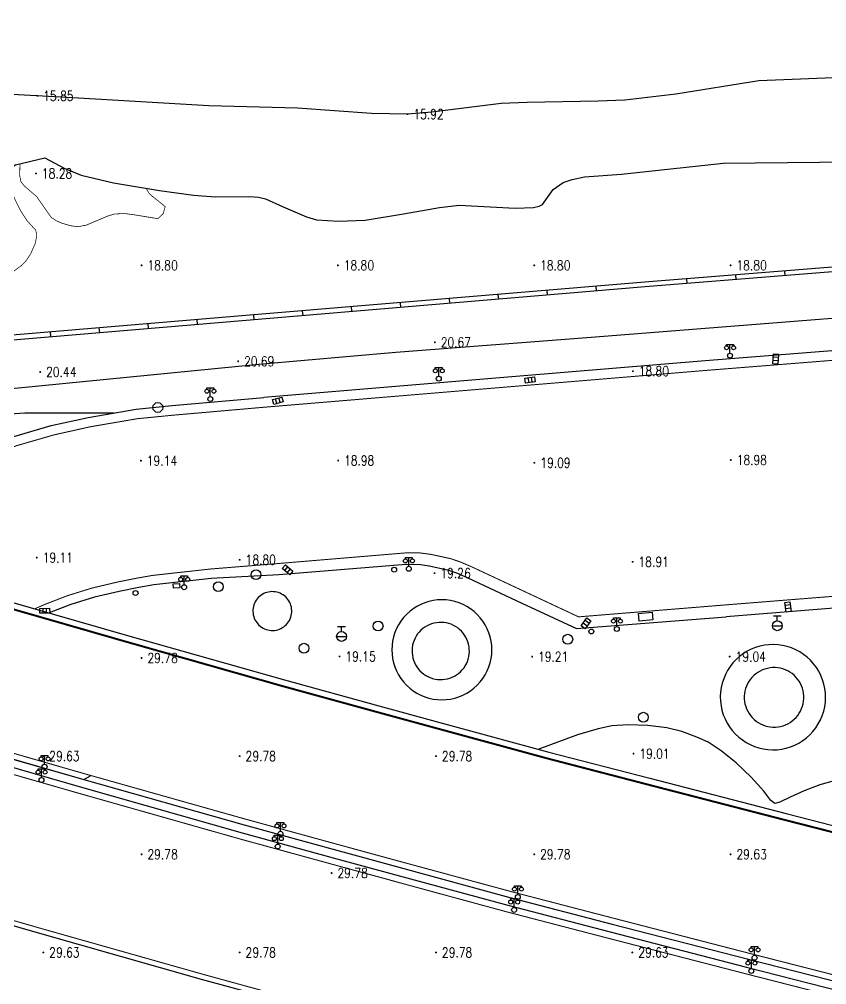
# Model space of a CAD drawing. Extents: x 404846 to 408477, y 3390929 to 3392894.
# Drawn here: x 405858.9 to 405941.1, y 3392281.1 to 3392379.4 of the extents above; entities that cross this region are included whole.
import ezdxf
from ezdxf.enums import TextEntityAlignment as Align

# ---------------------------------------------------------------- set-up
doc = ezdxf.new("R2010")
doc.units = 0
doc.header["$LTSCALE"] = 0.5
doc.layers.get('0').update_dxf_attribs({"linetype": 'CONTINUOUS'})
doc.layers.add('ASSIST', color=7, linetype='CONTINUOUS', plot=False)
for name, color, linetype in [('DGX', 2, 'CONTINUOUS'), ('DLDW', 11, 'CONTINUOUS'), ('DLSS', 4, 'CONTINUOUS'), ('DMTZ', 3, 'CONTINUOUS'), ('FZTZ', 7, 'CONTINUOUS'), ('GCD', 1, 'CONTINUOUS'), ('GXYZ', 2, 'CONTINUOUS'), ('SXSS', 5, 'CONTINUOUS'), ('ZBTZ', 3, 'CONTINUOUS')]:
    doc.layers.add(name, color=color, linetype=linetype)
doc.styles.add('HZ', font='rs.shx', dxfattribs={"width": 0.8, "bigfont": 'hztxt.shx'})
doc.linetypes.add('10411', pattern='A,2,[150,AAA.SHX,S=1,R=0,X=0,Y=1],2,[151,AAA.SHX,S=1,R=0,X=0,Y=3],1e-11', length=4)
doc.linetypes.add('10422', pattern='A,0.75,[150,AAA.SHX,S=0.5,R=0,X=0,Y=0.5],1.5,[177,AAA.SHX,S=1,R=0,X=0,Y=0.4],0.75', length=3)
doc.linetypes.add('1161', pattern='A,0,[149,AAA.SHX,S=0.15,R=0,X=0,Y=0],-1.6', length=1.6)

# ---------------------------------------------------------------- blocks, each defined once
blk = doc.blocks.new('gc097')
for p, q in [((-0.7, 2), (-0.7, 2.3)), ((-0.7, 2.3), (0.7, 2.3)), ((0, 0.5), (0, 2.3)), ((0.7, 2.3), (0.7, 2))]:
    blk.add_line(p, q)
for centre, radius in [((-0.7, 1.6), 0.4), ((0.73, 1.6), 0.4), ((0, 0), 0.5)]:
    blk.add_circle(centre, radius)
blk = doc.blocks.new('GC200')
at = {"linetype": 'Continuous', "const_width": 0.2, "flags": 128}
blk.add_lwpolyline([(-0.1, 0, 1), (0.1, 0, 1)], format="xyb", close=True, dxfattribs=at)
blk = doc.blocks.new('gc170')
at = {"linetype": 'Continuous'}
blk.add_circle((0, 0), 0.5, dxfattribs=at)
blk = doc.blocks.new('gc188')
blk.add_circle((0, 0), 1)
blk = doc.blocks.new('gc041')
for p, q in [((-1, 0.5), (1, 0.5)), ((-1, -0.5), (-1, 0.5)), ((-0.33, 0.5), (-0.33, -0.5)), ((0.33, 0.5), (0.33, -0.5)), ((1, 0.5), (1, -0.5)), ((1, -0.5), (-1, -0.5))]:
    blk.add_line(p, q)
blk = doc.blocks.new('gc133')
for p, q in [((-0.8, 2), (0.8, 2)), ((0, 1), (0, 2)), ((-1, 0), (1, 0))]:
    blk.add_line(p, q)
blk.add_circle((0, 0), 1)

msp = doc.modelspace()

# ---------------------------------------------------------------- linework, layer by layer
at = {"layer": 'ASSIST', "linetype": 'Continuous', "flags": 128}
for points, elevation in [([(405745.902, 3392322.124), (405756.099, 3392318.712), (405772.821, 3392313.184), (405789.092, 3392307.926), (405810.397, 3392301.308), (405830.474, 3392295.229), (405846.415, 3392290.52), (405860.958, 3392286.335), (405877.443, 3392281.671), (405887.174, 3392279.001), (405893.033, 3392277.401), (405904.696, 3392274.224), (405915.207, 3392271.49), (405929.118, 3392267.896), (405942.097, 3392264.595), (405956.645, 3392260.98), (405977.202, 3392256.13)], 29.486), ([(405855.269, 3392320.889), (405869.705, 3392316.735), (405885.934, 3392312.136), (405895.523, 3392309.506), (405901.363, 3392307.911), (405912.831, 3392304.8), (405923.147, 3392302.118), (405937.034, 3392298.529), (405949.818, 3392295.256), (405964.088, 3392291.71), (405986.494, 3392286.237)], 29.818), ([(405815.225, 3392316.851), (405835.143, 3392310.837), (405850.975, 3392306.161), (405865.463, 3392301.992), (405881.82, 3392297.375), (405891.478, 3392294.725), (405897.327, 3392293.128), (405908.889, 3392289.983), (405919.299, 3392287.276), (405933.198, 3392283.685), (405946.074, 3392280.408), (405960.483, 3392276.827), (405983.024, 3392271.39)], 29.419), ([(405850.747, 3392305.381), (405865.238, 3392301.211), (405881.598, 3392296.58), (405891.26, 3392293.929), (405897.11, 3392292.332), (405908.676, 3392289.182), (405919.091, 3392286.473), (405932.991, 3392282.882), (405945.868, 3392279.588), (405960.284, 3392276.006), (405982.35, 3392270.426)], 29.824)]:
    msp.add_lwpolyline(points, dxfattribs=dict(at, elevation=elevation))
at = {"layer": 'DGX', "linetype": 'Continuous', "const_width": 0.075, "flags": 128}
for points, elevation in [([(405857.342, 3392363.897), (405858.307, 3392361.427), (405859.033, 3392359.942), (405859.715, 3392358.904), (405860.578, 3392357.955), (405860.691, 3392357.431), (405860.528, 3392356.599), (405860.069, 3392355.564), (405859.547, 3392354.763), (405859.025, 3392354.275), (405857.408, 3392353.109), (405856.464, 3392352.232), (405855.979, 3392351.909), (405855.259, 3392351.801), (405853.866, 3392351.851), (405852.442, 3392351.707)], 19), ([(405858.972, 3392364.717), (405858.946, 3392363.55), (405859.063, 3392362.917), (405859.425, 3392362.454), (405860.673, 3392361.383), (405862.156, 3392359.261), (405862.635, 3392358.938), (405863.266, 3392358.662), (405864.118, 3392358.413), (405864.86, 3392358.309), (405865.737, 3392358.473), (405867.892, 3392359.389), (405868.607, 3392359.606), (405869.686, 3392359.65), (405870.747, 3392359.503), (405873.019, 3392359.129), (405873.558, 3392359.629), (405873.768, 3392360.358), (405872.157, 3392361.658), (405871.83, 3392362.22)], 18.5)]:
    msp.add_lwpolyline(points, dxfattribs=dict(at, elevation=elevation))
at = {"layer": 'DLSS', "linetype": 'Continuous'}
for p, q in [((405850.975, 3392306.161), (405865.463, 3392301.992)), ((405865.463, 3392301.992), (405866.163, 3392302.379))]:
    msp.add_line(p, q, dxfattribs=at)
at = {"layer": 'DLSS', "linetype": 'Continuous', "flags": 128}
for points, const_width, elevation in [([(405944.938, 3392344.951), (405928.865, 3392343.673)], 0.1, 18.759), ([(405928.865, 3392343.673), (405909.965, 3392342.098), (405883.908, 3392339.926)], 0.1, 18.845), ([(405839.636, 3392325.507), (405842.923, 3392327.972), (405847.368, 3392330.833), (405851.758, 3392333.189), (405854.773, 3392334.602), (405858.663, 3392336.012), (405862.405, 3392337.095), (405866.118, 3392337.927), (405870.935, 3392338.752), (405874.554, 3392339.109), (405883.908, 3392339.926)], 0.1, 18.979), ([(405819.595, 3392330.921), (405839.353, 3392324.91), (405855.086, 3392320.263), (405869.525, 3392316.109), (405885.757, 3392311.502), (405895.349, 3392308.87), (405901.189, 3392307.276), (405912.659, 3392304.154), (405922.979, 3392301.471), (405936.867, 3392297.882), (405949.657, 3392294.617), (405963.933, 3392291.069), (405986.377, 3392285.733)], 0.2, 29.412), ([(405898.308, 3392325.085), (405885.235, 3392323.996)], 0.1, 18.863), ([(405898.308, 3392325.085), (405899.641, 3392325.088), (405900.867, 3392324.928), (405902.823, 3392324.501), (405903.854, 3392324.151), (405905.091, 3392323.616), (405910.607, 3392321.037), (405915.875, 3392318.568), (405930.801, 3392319.78)], 0.1, 19.011), ([(405885.235, 3392323.996), (405878.369, 3392323.44), (405872.479, 3392322.788), (405870.896, 3392322.512), (405868.96, 3392322.126), (405866.324, 3392321.503), (405863.824, 3392320.73), (405861.584, 3392319.863), (405860.484, 3392319.388)], 0.1, 18.982), ([(405946.833, 3392321.061), (405930.801, 3392319.78)], 0.1, 18.759), ([(405851.141, 3392306.732), (405865.628, 3392302.564), (405881.98, 3392297.952), (405891.636, 3392295.303), (405897.485, 3392293.706), (405909.045, 3392290.57), (405919.452, 3392287.864), (405933.35, 3392284.272), (405946.218, 3392280.98), (405960.622, 3392277.4), (405983.144, 3392271.905)], 0.1, 29.821), ([(405850.56, 3392304.74), (405865.054, 3392300.57), (405881.417, 3392295.932), (405891.083, 3392293.281), (405896.932, 3392291.684), (405896.919, 3392291.682), (405908.503, 3392288.531), (405918.922, 3392285.821), (405932.822, 3392282.229), (405945.705, 3392278.939), (405960.127, 3392275.355), (405982.215, 3392269.838)], 0.1, 29.811), ([(405846.559, 3392291.014), (405861.1, 3392286.83), (405877.58, 3392282.165), (405887.31, 3392279.496), (405893.168, 3392277.896), (405904.829, 3392274.724), (405915.337, 3392271.991), (405929.247, 3392268.397), (405942.222, 3392265.093), (405956.766, 3392261.479), (405977.32, 3392256.629)], 0.1, 29.807)]:
    msp.add_lwpolyline(points, dxfattribs=dict(at, const_width=const_width, elevation=elevation))
at = {"layer": 'DMTZ', "linetype": '10411', "flags": 128}
for points, elevation in [([(405930.615, 3392364.769), (405950.224, 3392364.996), (405958.034, 3392364.787), (405963.537, 3392364.871), (405967.354, 3392365.132), (405976.267, 3392366.669), (405980.357, 3392367.019), (405989.649, 3392367.456), (405998.275, 3392368.061), (406001.87, 3392368.044), (406005.423, 3392367.91), (406010.949, 3392367.429), (406013.045, 3392367.316), (406016.184, 3392367.42), (406021.297, 3392367.831)], 18.732), ([(405846.709, 3392361.921), (405846.934, 3392361.808), (405849.149, 3392360.695), (405854.496, 3392361.685), (405857.534, 3392364.046), (405858.523, 3392364.609), (405861.51, 3392365.324)], 19.453), ([(405861.51, 3392365.324), (405863.478, 3392364.29), (405865.198, 3392363.573), (405868.502, 3392362.786), (405873.183, 3392361.99), (405876.656, 3392361.539), (405878.904, 3392361.345), (405882.402, 3392361.379), (405883.285, 3392361.309), (405883.982, 3392361.157), (405885.801, 3392360.324)], 18.533), ([(405885.801, 3392360.324), (405888.149, 3392359.333), (405889.191, 3392359.016), (405891.434, 3392358.872), (405894.154, 3392358.988), (405898.058, 3392359.622), (405901.714, 3392360.28), (405903.71, 3392360.493), (405909.433, 3392360.191), (405911.293, 3392360.266), (405911.859, 3392360.399), (405912.189, 3392360.579), (405913.293, 3392362.095), (405914.321, 3392362.797), (405915.213, 3392363.133), (405916.467, 3392363.387), (405920.25, 3392363.669), (405930.615, 3392364.769)], 18.588), ([(405945.578, 3392349.267), (405917.154, 3392347.011)], 20.244), ([(405917.154, 3392347.011), (405897.269, 3392345.482), (405883.309, 3392344.272)], 20.391), ([(405883.309, 3392344.272), (405858.824, 3392341.857), (405846.987, 3392340.782), (405830.877, 3392339.831)], 20.507)]:
    msp.add_lwpolyline(points, dxfattribs=dict(at, elevation=elevation))
at = {"layer": 'FZTZ', "linetype": 'Continuous', "flags": 128}
for points, elevation in [([(405874.588, 3392321.922), (405875.209, 3392321.969), (405875.243, 3392321.53), (405874.622, 3392321.482), (405874.588, 3392321.922)], 20.33), ([(405921.982, 3392318.91), (405923.365, 3392319.043), (405923.442, 3392318.248), (405922.059, 3392318.114), (405921.982, 3392318.91)], 19.85)]:
    msp.add_lwpolyline(points, close=True, dxfattribs=dict(at, elevation=elevation))
at = {"layer": 'SXSS', "linetype": 'Continuous'}
for p, q in [((405926.871, 3392353.014), (405926.911, 3392352.516)), ((405931.855, 3392353.414), (405931.895, 3392352.915)), ((405936.839, 3392353.813), (405936.879, 3392353.315)), ((405917.631, 3392352.256), (405917.673, 3392351.757)), ((405907.666, 3392351.421), (405907.708, 3392350.922)), ((405912.649, 3392351.838), (405912.691, 3392351.34)), ((405892.719, 3392350.168), (405892.76, 3392349.67)), ((405897.701, 3392350.586), (405897.743, 3392350.088)), ((405902.684, 3392351.003), (405902.726, 3392350.505)), ((405882.754, 3392349.334), (405882.795, 3392348.835)), ((405887.736, 3392349.751), (405887.778, 3392349.253)), ((405872.006, 3392348.427), (405872.048, 3392347.929)), ((405876.989, 3392348.848), (405877.031, 3392348.349)), ((405862.042, 3392347.586), (405862.084, 3392347.088)), ((405867.024, 3392348.007), (405867.066, 3392347.508))]:
    msp.add_line(p, q, dxfattribs=at)
at = {"layer": 'SXSS', "linetype": 'Continuous', "flags": 128}
for points, elevation in [([(406026.376, 3392379.438), (406017.792, 3392377.831), (406013.185, 3392377.231), (406007.464, 3392376.659), (406003.429, 3392376.408), (405995.327, 3392376.056), (405986.021, 3392375.724), (405982.742, 3392375.72), (405980.214, 3392375.823), (405970.572, 3392377.003), (405968.215, 3392377.132), (405966.369, 3392377.05), (405963.742, 3392376.475), (405958.057, 3392374.694), (405956.279, 3392374.228), (405953.698, 3392373.957), (405934.229, 3392373.155)], 15.999), ([(405934.229, 3392373.155), (405925.785, 3392371.8), (405920.582, 3392371.197), (405917.862, 3392371.084), (405910.624, 3392370.976), (405907.997, 3392370.847), (405900.924, 3392369.983), (405898.453, 3392369.773), (405894.794, 3392369.845), (405887.23, 3392370.396), (405878.228, 3392370.635)], 15.91), ([(405878.228, 3392370.635), (405864.371, 3392371.449), (405853.172, 3392372.04), (405845.253, 3392372.059)], 15.822)]:
    msp.add_lwpolyline(points, dxfattribs=dict(at, elevation=elevation))
at = {"layer": 'SXSS', "color": 7, "linetype": 'Continuous', "flags": 128}
for points, elevation in [([(405946.807, 3392354.612), (405922.614, 3392352.673)], 22.63), ([(405922.614, 3392352.673), (405881.971, 3392349.268)], 22.578), ([(405881.971, 3392349.268), (405824.287, 3392344.4), (405817.532, 3392342.028), (405815.338, 3392340.892)], 22.838)]:
    msp.add_lwpolyline(points, dxfattribs=dict(at, elevation=elevation))
at = {"layer": 'SXSS', "linetype": '10422', "flags": 128}
for points, elevation in [([(405946.847, 3392354.114), (405922.654, 3392352.175)], 22.63), ([(405922.656, 3392352.175), (405882.013, 3392348.77)], 22.578), ([(405882.013, 3392348.77), (405824.393, 3392343.907), (405817.731, 3392341.568), (405815.568, 3392340.448)], 22.838)]:
    msp.add_lwpolyline(points, dxfattribs=dict(at, elevation=elevation))
at = {"layer": 'ZBTZ', "linetype": '1161', "flags": 128}
for points, elevation in [([(405944.687, 3392345.914), (405928.786, 3392344.648)], 18.844), ([(405928.786, 3392344.648), (405909.883, 3392343.08), (405883.826, 3392340.908)], 18.845), ([(405838.474, 3392325.858), (405842.364, 3392328.776), (405846.871, 3392331.677), (405851.318, 3392334.064), (405854.398, 3392335.507), (405858.36, 3392336.944), (405862.162, 3392338.044), (405865.929, 3392338.887), (405870.804, 3392339.722), (405874.463, 3392340.084), (405883.826, 3392340.908)], 18.978), ([(405830.292, 3392337.362), (405847.395, 3392338.527), (405859.472, 3392339.366), (405868.576, 3392339.341)], 19.115), ([(405898.31, 3392323.917), (405885.331, 3392322.843)], 19.018), ([(405898.31, 3392323.917), (405899.567, 3392323.919), (405900.667, 3392323.776), (405902.51, 3392323.373), (405903.433, 3392323.06), (405904.611, 3392322.55), (405910.112, 3392319.978), (405915.66, 3392317.378), (405930.898, 3392318.582)], 19.011), ([(405885.331, 3392322.843), (405878.461, 3392322.485), (405872.614, 3392321.838), (405871.082, 3392321.571), (405869.067, 3392321.142), (405866.569, 3392320.575), (405864.139, 3392319.824), (405861.947, 3392318.975), (405861.936, 3392318.971)], 19.293), ([(405946.929, 3392319.862), (405930.898, 3392318.582)], 18.759), ([(405860.992, 3392318.563), (405860.864, 3392318.508)], 19.373), ([(405961.303, 3392298.162), (405960.617, 3392297.455), (405958.834, 3392295.302), (405958.172, 3392294.782), (405957.429, 3392294.964), (405956.996, 3392295.209), (405956.479, 3392295.678), (405954.895, 3392297.658), (405953.105, 3392299.267), (405951.173, 3392300.622), (405949.792, 3392301.257), (405948.126, 3392301.823), (405947.152, 3392302.011), (405945.874, 3392302.125), (405943.056, 3392302.079), (405941.903, 3392301.871), (405940.454, 3392301.448), (405938.838, 3392300.843), (405937.417, 3392300.187), (405936.388, 3392299.675), (405935.873, 3392299.568), (405935.455, 3392299.866), (405934.74, 3392300.822), (405933.46, 3392302.238), (405931.927, 3392303.687), (405930.408, 3392304.923), (405929.088, 3392305.789), (405927.916, 3392306.323), (405926.399, 3392306.879), (405924.855, 3392307.246), (405922.914, 3392307.486), (405920.914, 3392307.558), (405919.262, 3392307.453), (405917.883, 3392307.153), (405915.764, 3392306.537), (405911.82, 3392305.075)], 19.098)]:
    msp.add_lwpolyline(points, dxfattribs=dict(at, elevation=elevation))
for points, elevation in [([(405884.806, 3392321.132), (405884.634, 3392321.136), (405884.462, 3392321.124), (405884.291, 3392321.097), (405884.123, 3392321.056), (405883.96, 3392321), (405883.802, 3392320.93), (405883.651, 3392320.847), (405883.508, 3392320.751), (405883.373, 3392320.642), (405883.249, 3392320.522), (405883.135, 3392320.392), (405883.034, 3392320.253), (405882.944, 3392320.105), (405882.868, 3392319.95), (405882.806, 3392319.789), (405882.758, 3392319.623), (405882.725, 3392319.454), (405882.707, 3392319.282), (405882.703, 3392319.109), (405882.715, 3392318.937), (405882.742, 3392318.767), (405882.783, 3392318.599), (405882.839, 3392318.436), (405882.909, 3392318.278), (405882.992, 3392318.127), (405883.088, 3392317.983), (405883.197, 3392317.849), (405883.316, 3392317.725), (405883.447, 3392317.611), (405883.586, 3392317.509), (405883.734, 3392317.42), (405883.889, 3392317.344), (405884.05, 3392317.282), (405884.216, 3392317.234), (405884.385, 3392317.201), (405884.557, 3392317.182), (405884.729, 3392317.179), (405884.902, 3392317.191), (405885.072, 3392317.217), (405885.24, 3392317.259), (405885.403, 3392317.315), (405885.561, 3392317.384), (405885.712, 3392317.468), (405885.856, 3392317.564), (405885.99, 3392317.672), (405886.114, 3392317.792), (405886.228, 3392317.922), (405886.33, 3392318.062), (405886.419, 3392318.21), (405886.495, 3392318.365), (405886.557, 3392318.526), (405886.605, 3392318.691), (405886.638, 3392318.861), (405886.657, 3392319.033), (405886.66, 3392319.205), (405886.648, 3392319.377), (405886.622, 3392319.548), (405886.58, 3392319.716), (405886.524, 3392319.879), (405886.455, 3392320.037), (405886.371, 3392320.188), (405886.275, 3392320.331), (405886.166, 3392320.466), (405886.047, 3392320.59), (405885.917, 3392320.704), (405885.777, 3392320.805), (405885.629, 3392320.895), (405885.474, 3392320.971), (405885.313, 3392321.033), (405885.147, 3392321.081), (405884.978, 3392321.114), (405884.806, 3392321.132)], 19.223), ([(405902.841, 3392320.229), (405902.401, 3392320.287), (405901.957, 3392320.307), (405901.512, 3392320.288), (405901.072, 3392320.23), (405900.638, 3392320.135), (405900.214, 3392320.001), (405899.803, 3392319.832), (405899.408, 3392319.627), (405899.033, 3392319.389), (405898.68, 3392319.118), (405898.352, 3392318.818), (405898.051, 3392318.491), (405897.78, 3392318.139), (405897.541, 3392317.764), (405897.336, 3392317.37), (405897.165, 3392316.959), (405897.031, 3392316.536), (405896.934, 3392316.102), (405896.876, 3392315.661), (405896.856, 3392315.217), (405896.875, 3392314.773), (405896.932, 3392314.332), (405897.028, 3392313.898), (405897.161, 3392313.474), (405897.331, 3392313.063), (405897.536, 3392312.669), (405897.774, 3392312.294), (405898.044, 3392311.941), (405898.344, 3392311.613), (405898.672, 3392311.312), (405899.024, 3392311.041), (405899.399, 3392310.802), (405899.793, 3392310.596), (405900.203, 3392310.425), (405900.627, 3392310.291), (405901.061, 3392310.195), (405901.502, 3392310.136), (405901.946, 3392310.116), (405902.39, 3392310.135), (405902.831, 3392310.193), (405903.265, 3392310.289), (405903.689, 3392310.422), (405904.1, 3392310.591), (405904.494, 3392310.796), (405904.869, 3392311.035), (405905.222, 3392311.305), (405905.55, 3392311.605), (405905.851, 3392311.932), (405906.122, 3392312.285), (405906.361, 3392312.659), (405906.567, 3392313.053), (405906.737, 3392313.464), (405906.871, 3392313.888), (405906.968, 3392314.322), (405907.027, 3392314.762), (405907.046, 3392315.206), (405907.027, 3392315.65), (405906.97, 3392316.091), (405906.874, 3392316.525), (405906.741, 3392316.949), (405906.571, 3392317.36), (405906.366, 3392317.755), (405906.128, 3392318.13), (405905.858, 3392318.483), (405905.558, 3392318.811), (405905.23, 3392319.111), (405904.878, 3392319.382), (405904.503, 3392319.622), (405904.109, 3392319.827), (405903.699, 3392319.998), (405903.275, 3392320.132), (405902.841, 3392320.229)], 19.348), ([(405902.656, 3392317.889), (405902.409, 3392317.95), (405902.158, 3392317.99), (405901.904, 3392318.007), (405901.649, 3392318.002), (405901.396, 3392317.975), (405901.146, 3392317.927), (405900.902, 3392317.856), (405900.664, 3392317.765), (405900.436, 3392317.653), (405900.218, 3392317.521), (405900.012, 3392317.372), (405899.82, 3392317.204), (405899.643, 3392317.021), (405899.483, 3392316.823), (405899.341, 3392316.612), (405899.218, 3392316.389), (405899.115, 3392316.156), (405899.032, 3392315.916), (405898.971, 3392315.669), (405898.931, 3392315.417), (405898.914, 3392315.163), (405898.919, 3392314.909), (405898.945, 3392314.656), (405898.994, 3392314.406), (405899.065, 3392314.161), (405899.156, 3392313.924), (405899.268, 3392313.695), (405899.399, 3392313.477), (405899.549, 3392313.271), (405899.716, 3392313.079), (405899.9, 3392312.903), (405900.098, 3392312.743), (405900.309, 3392312.6), (405900.532, 3392312.477), (405900.764, 3392312.374), (405901.005, 3392312.291), (405901.252, 3392312.23), (405901.504, 3392312.191), (405901.758, 3392312.173), (405902.012, 3392312.178), (405902.265, 3392312.205), (405902.515, 3392312.254), (405902.76, 3392312.324), (405902.997, 3392312.416), (405903.226, 3392312.527), (405903.444, 3392312.659), (405903.65, 3392312.809), (405903.842, 3392312.976), (405904.018, 3392313.159), (405904.178, 3392313.357), (405904.32, 3392313.568), (405904.444, 3392313.791), (405904.547, 3392314.024), (405904.629, 3392314.265), (405904.691, 3392314.512), (405904.73, 3392314.763), (405904.748, 3392315.017), (405904.743, 3392315.271), (405904.716, 3392315.525), (405904.667, 3392315.774), (405904.597, 3392316.019), (405904.505, 3392316.257), (405904.393, 3392316.485), (405904.262, 3392316.703), (405904.112, 3392316.909), (405903.945, 3392317.101), (405903.762, 3392317.278), (405903.564, 3392317.438), (405903.353, 3392317.58), (405903.13, 3392317.703), (405902.897, 3392317.806), (405902.656, 3392317.889)], 19.422), ([(405936.662, 3392315.657), (405936.199, 3392315.722), (405935.732, 3392315.747), (405935.264, 3392315.732), (405934.8, 3392315.675), (405934.342, 3392315.579), (405933.895, 3392315.443), (405933.461, 3392315.268), (405933.043, 3392315.056), (405932.646, 3392314.809), (405932.272, 3392314.528), (405931.924, 3392314.215), (405931.605, 3392313.873), (405931.316, 3392313.505), (405931.061, 3392313.113), (405930.841, 3392312.7), (405930.657, 3392312.27), (405930.512, 3392311.825), (405930.406, 3392311.369), (405930.341, 3392310.906), (405930.315, 3392310.439), (405930.331, 3392309.971), (405930.388, 3392309.507), (405930.484, 3392309.049), (405930.62, 3392308.602), (405930.795, 3392308.168), (405931.007, 3392307.751), (405931.254, 3392307.354), (405931.535, 3392306.98), (405931.848, 3392306.631), (405932.19, 3392306.312), (405932.558, 3392306.023), (405932.95, 3392305.768), (405933.363, 3392305.548), (405933.793, 3392305.365), (405934.238, 3392305.219), (405934.694, 3392305.113), (405935.157, 3392305.048), (405935.624, 3392305.023), (405936.091, 3392305.038), (405936.556, 3392305.095), (405937.014, 3392305.191), (405937.461, 3392305.328), (405937.895, 3392305.502), (405938.312, 3392305.714), (405938.709, 3392305.961), (405939.083, 3392306.243), (405939.431, 3392306.555), (405939.751, 3392306.897), (405940.04, 3392307.265), (405940.295, 3392307.657), (405940.515, 3392308.07), (405940.698, 3392308.5), (405940.844, 3392308.945), (405940.949, 3392309.401), (405941.015, 3392309.864), (405941.04, 3392310.331), (405941.025, 3392310.799), (405940.968, 3392311.263), (405940.872, 3392311.721), (405940.735, 3392312.168), (405940.561, 3392312.602), (405940.349, 3392313.019), (405940.101, 3392313.417), (405939.82, 3392313.791), (405939.508, 3392314.139), (405939.166, 3392314.458), (405938.798, 3392314.747), (405938.406, 3392315.002), (405937.993, 3392315.222), (405937.563, 3392315.406), (405937.118, 3392315.551), (405936.662, 3392315.657)], 19.285), ([(405936.429, 3392313.33), (405936.168, 3392313.374), (405935.904, 3392313.396), (405935.639, 3392313.395), (405935.376, 3392313.37), (405935.115, 3392313.323), (405934.86, 3392313.253), (405934.611, 3392313.161), (405934.372, 3392313.048), (405934.143, 3392312.914), (405933.927, 3392312.761), (405933.725, 3392312.59), (405933.539, 3392312.402), (405933.37, 3392312.198), (405933.219, 3392311.98), (405933.088, 3392311.75), (405932.977, 3392311.51), (405932.888, 3392311.26), (405932.821, 3392311.004), (405932.776, 3392310.743), (405932.754, 3392310.479), (405932.756, 3392310.214), (405932.78, 3392309.951), (405932.827, 3392309.69), (405932.897, 3392309.435), (405932.989, 3392309.186), (405933.102, 3392308.947), (405933.236, 3392308.718), (405933.389, 3392308.502), (405933.56, 3392308.3), (405933.749, 3392308.114), (405933.952, 3392307.945), (405934.17, 3392307.794), (405934.4, 3392307.663), (405934.641, 3392307.552), (405934.89, 3392307.463), (405935.146, 3392307.396), (405935.407, 3392307.351), (405935.671, 3392307.329), (405935.936, 3392307.331), (405936.2, 3392307.355), (405936.46, 3392307.402), (405936.716, 3392307.472), (405936.964, 3392307.564), (405937.203, 3392307.677), (405937.432, 3392307.811), (405937.648, 3392307.964), (405937.85, 3392308.135), (405938.036, 3392308.324), (405938.206, 3392308.527), (405938.356, 3392308.745), (405938.488, 3392308.975), (405938.598, 3392309.216), (405938.688, 3392309.465), (405938.755, 3392309.721), (405938.799, 3392309.982), (405938.821, 3392310.246), (405938.82, 3392310.511), (405938.795, 3392310.775), (405938.748, 3392311.035), (405938.678, 3392311.291), (405938.586, 3392311.539), (405938.473, 3392311.778), (405938.339, 3392312.007), (405938.186, 3392312.223), (405938.015, 3392312.425), (405937.827, 3392312.611), (405937.623, 3392312.781), (405937.405, 3392312.931), (405937.175, 3392313.063), (405936.935, 3392313.173), (405936.685, 3392313.263), (405936.429, 3392313.33)], 19.31)]:
    msp.add_lwpolyline(points, close=True, dxfattribs=dict(at, elevation=elevation))

# ---------------------------------------------------------------- block references
at = {"layer": 'DLDW', "linetype": 'Continuous', "xscale": 0.5, "yscale": 0.5}
for p in [(405931.297, 3392345.178, 18.771), (405901.632, 3392342.829, 18.981), (405878.365, 3392340.753, 18.981), (405898.585, 3392323.465, 19.349), (405875.696, 3392321.582, 19.188), (405919.773, 3392317.328, 18.878), (405861.478, 3392303.301, 30.331), (405861.167, 3392301.949, 30.331), (405885.504, 3392296.471, 30.235), (405885.231, 3392295.171, 30.235), (405909.692, 3392290.03, 30.009), (405909.309, 3392288.716, 29.993), (405933.801, 3392283.842, 29.84), (405933.473, 3392282.494, 29.84)]:
    msp.add_blockref('gc097', p, dxfattribs=at)
at = {"layer": 'GCD', "linetype": 'Continuous'}
ref = msp.add_blockref('GC200', (405860.743, 3392371.64, 15.852), dxfattribs=dict(at, xscale=0.5, yscale=0.5, zscale=0.5))
ref.add_attrib('height', '15.85', dxfattribs={"linetype": 'Continuous', "height": 1, "style": 'HZ', "width": 0.8}).set_placement((405861.343, 3392371.64, 15.852), align=Align.MIDDLE_LEFT)
ref = msp.add_blockref('GC200', (405898.453, 3392369.773, 15.917), dxfattribs=dict(at, xscale=0.5, yscale=0.5, zscale=0.5))
ref.add_attrib('height', '15.92', dxfattribs={"linetype": 'Continuous', "height": 1, "style": 'HZ', "width": 0.8}).set_placement((405899.053, 3392369.773, 15.917), align=Align.MIDDLE_LEFT)
ref = msp.add_blockref('GC200', (405860.608, 3392363.731, 18.276), dxfattribs=dict(at, xscale=0.5, yscale=0.5, zscale=0.5))
ref.add_attrib('height', '18.28', dxfattribs={"linetype": 'Continuous', "height": 1, "style": 'HZ', "width": 0.8}).set_placement((405861.208, 3392363.731, 18.276), align=Align.MIDDLE_LEFT)
ref = msp.add_blockref('GC200', (405871.358, 3392354.379, 18.8), dxfattribs=dict(at, xscale=0.5, yscale=0.5, zscale=0.5))
ref.add_attrib('height', '18.80', dxfattribs={"linetype": 'Continuous', "height": 1, "style": 'HZ', "width": 0.8}).set_placement((405871.958, 3392354.379, 18.8), align=Align.MIDDLE_LEFT)
ref = msp.add_blockref('GC200', (405891.358, 3392354.379, 18.8), dxfattribs=dict(at, xscale=0.5, yscale=0.5, zscale=0.5))
ref.add_attrib('height', '18.80', dxfattribs={"linetype": 'Continuous', "height": 1, "style": 'HZ', "width": 0.8}).set_placement((405891.958, 3392354.379, 18.8), align=Align.MIDDLE_LEFT)
ref = msp.add_blockref('GC200', (405911.358, 3392354.379, 18.8), dxfattribs=dict(at, xscale=0.5, yscale=0.5, zscale=0.5))
ref.add_attrib('height', '18.80', dxfattribs={"linetype": 'Continuous', "height": 1, "style": 'HZ', "width": 0.8}).set_placement((405911.958, 3392354.379, 18.8), align=Align.MIDDLE_LEFT)
ref = msp.add_blockref('GC200', (405931.358, 3392354.379, 18.8), dxfattribs=dict(at, xscale=0.5, yscale=0.5, zscale=0.5))
ref.add_attrib('height', '18.80', dxfattribs={"linetype": 'Continuous', "height": 1, "style": 'HZ', "width": 0.8}).set_placement((405931.958, 3392354.379, 18.8), align=Align.MIDDLE_LEFT)
ref = msp.add_blockref('GC200', (405901.231, 3392346.534, 20.666), dxfattribs=dict(at, xscale=0.5, yscale=0.5, zscale=0.5))
ref.add_attrib('height', '20.67', dxfattribs={"linetype": 'Continuous', "height": 1, "style": 'HZ', "width": 0.8}).set_placement((405901.831, 3392346.534, 20.666), align=Align.MIDDLE_LEFT)
ref = msp.add_blockref('GC200', (405881.202, 3392344.596, 20.692), dxfattribs=dict(at, xscale=0.5, yscale=0.5, zscale=0.5))
ref.add_attrib('height', '20.69', dxfattribs={"linetype": 'Continuous', "height": 1, "style": 'HZ', "width": 0.8}).set_placement((405881.802, 3392344.596, 20.692), align=Align.MIDDLE_LEFT)
ref = msp.add_blockref('GC200', (405861.037, 3392343.517, 20.435), dxfattribs=dict(at, xscale=0.5, yscale=0.5, zscale=0.5))
ref.add_attrib('height', '20.44', dxfattribs={"linetype": 'Continuous', "height": 1, "style": 'HZ', "width": 0.8}).set_placement((405861.637, 3392343.517, 20.435), align=Align.MIDDLE_LEFT)
ref = msp.add_blockref('GC200', (405921.405, 3392343.589, 18.8), dxfattribs=dict(at, xscale=0.5, yscale=0.5, zscale=0.5))
ref.add_attrib('height', '18.80', dxfattribs={"linetype": 'Continuous', "height": 1, "style": 'HZ', "width": 0.8}).set_placement((405922.005, 3392343.589, 18.8), align=Align.MIDDLE_LEFT)
ref = msp.add_blockref('GC200', (405871.295, 3392334.473, 19.135), dxfattribs=dict(at, xscale=0.5, yscale=0.5, zscale=0.5))
ref.add_attrib('height', '19.14', dxfattribs={"linetype": 'Continuous', "height": 1, "style": 'HZ', "width": 0.8}).set_placement((405871.895, 3392334.473, 19.135), align=Align.MIDDLE_LEFT)
ref = msp.add_blockref('GC200', (405891.385, 3392334.494, 18.983), dxfattribs=dict(at, xscale=0.5, yscale=0.5, zscale=0.5))
ref.add_attrib('height', '18.98', dxfattribs={"linetype": 'Continuous', "height": 1, "style": 'HZ', "width": 0.8}).set_placement((405891.985, 3392334.494, 18.983), align=Align.MIDDLE_LEFT)
ref = msp.add_blockref('GC200', (405911.377, 3392334.26, 19.089), dxfattribs=dict(at, xscale=0.5, yscale=0.5, zscale=0.5))
ref.add_attrib('height', '19.09', dxfattribs={"linetype": 'Continuous', "height": 1, "style": 'HZ', "width": 0.8}).set_placement((405911.977, 3392334.26, 19.089), align=Align.MIDDLE_LEFT)
ref = msp.add_blockref('GC200', (405931.381, 3392334.547, 18.975), dxfattribs=dict(at, xscale=0.5, yscale=0.5, zscale=0.5))
ref.add_attrib('height', '18.98', dxfattribs={"linetype": 'Continuous', "height": 1, "style": 'HZ', "width": 0.8}).set_placement((405931.981, 3392334.547, 18.975), align=Align.MIDDLE_LEFT)
ref = msp.add_blockref('GC200', (405860.688, 3392324.605, 19.109), dxfattribs=dict(at, xscale=0.5, yscale=0.5, zscale=0.5))
ref.add_attrib('height', '19.11', dxfattribs={"linetype": 'Continuous', "height": 1, "style": 'HZ', "width": 0.8}).set_placement((405861.288, 3392324.605, 19.109), align=Align.MIDDLE_LEFT)
ref = msp.add_blockref('GC200', (405881.358, 3392324.379, 18.8), dxfattribs=dict(at, xscale=0.5, yscale=0.5, zscale=0.5))
ref.add_attrib('height', '18.80', dxfattribs={"linetype": 'Continuous', "height": 1, "style": 'HZ', "width": 0.8}).set_placement((405881.958, 3392324.379, 18.8), align=Align.MIDDLE_LEFT)
ref = msp.add_blockref('GC200', (405921.383, 3392324.174, 18.911), dxfattribs=dict(at, xscale=0.5, yscale=0.5, zscale=0.5))
ref.add_attrib('height', '18.91', dxfattribs={"linetype": 'Continuous', "height": 1, "style": 'HZ', "width": 0.8}).set_placement((405921.983, 3392324.174, 18.911), align=Align.MIDDLE_LEFT)
ref = msp.add_blockref('GC200', (405901.204, 3392323.016, 19.262), dxfattribs=dict(at, xscale=0.5, yscale=0.5, zscale=0.5))
ref.add_attrib('height', '19.26', dxfattribs={"linetype": 'Continuous', "height": 1, "style": 'HZ', "width": 0.8}).set_placement((405901.804, 3392323.016, 19.262), align=Align.MIDDLE_LEFT)
ref = msp.add_blockref('GC200', (405871.358, 3392314.379, 29.777), dxfattribs=dict(at, xscale=0.5, yscale=0.5, zscale=0.5))
ref.add_attrib('height', '29.78', dxfattribs={"linetype": 'Continuous', "height": 1, "style": 'HZ', "width": 0.8}).set_placement((405871.958, 3392314.379, 29.777), align=Align.MIDDLE_LEFT)
ref = msp.add_blockref('GC200', (405891.527, 3392314.53, 19.149), dxfattribs=dict(at, xscale=0.5, yscale=0.5, zscale=0.5))
ref.add_attrib('height', '19.15', dxfattribs={"linetype": 'Continuous', "height": 1, "style": 'HZ', "width": 0.8}).set_placement((405892.127, 3392314.53, 19.149), align=Align.MIDDLE_LEFT)
ref = msp.add_blockref('GC200', (405911.15, 3392314.505, 19.212), dxfattribs=dict(at, xscale=0.5, yscale=0.5, zscale=0.5))
ref.add_attrib('height', '19.21', dxfattribs={"linetype": 'Continuous', "height": 1, "style": 'HZ', "width": 0.8}).set_placement((405911.75, 3392314.505, 19.212), align=Align.MIDDLE_LEFT)
ref = msp.add_blockref('GC200', (405931.269, 3392314.518, 19.043), dxfattribs=dict(at, xscale=0.5, yscale=0.5, zscale=0.5))
ref.add_attrib('height', '19.04', dxfattribs={"linetype": 'Continuous', "height": 1, "style": 'HZ', "width": 0.8}).set_placement((405931.869, 3392314.518, 19.043), align=Align.MIDDLE_LEFT)
ref = msp.add_blockref('GC200', (405861.358, 3392304.379, 29.629), dxfattribs=dict(at, xscale=0.5, yscale=0.5, zscale=0.5))
ref.add_attrib('height', '29.63', dxfattribs={"linetype": 'Continuous', "height": 1, "style": 'HZ', "width": 0.8}).set_placement((405861.958, 3392304.379, 29.629), align=Align.MIDDLE_LEFT)
ref = msp.add_blockref('GC200', (405881.358, 3392304.379, 29.777), dxfattribs=dict(at, xscale=0.5, yscale=0.5, zscale=0.5))
ref.add_attrib('height', '29.78', dxfattribs={"linetype": 'Continuous', "height": 1, "style": 'HZ', "width": 0.8}).set_placement((405881.958, 3392304.379, 29.777), align=Align.MIDDLE_LEFT)
ref = msp.add_blockref('GC200', (405901.358, 3392304.379, 29.777), dxfattribs=dict(at, xscale=0.5, yscale=0.5, zscale=0.5))
ref.add_attrib('height', '29.78', dxfattribs={"linetype": 'Continuous', "height": 1, "style": 'HZ', "width": 0.8}).set_placement((405901.958, 3392304.379, 29.777), align=Align.MIDDLE_LEFT)
ref = msp.add_blockref('GC200', (405921.468, 3392304.623, 19.006), dxfattribs=dict(at, xscale=0.5, yscale=0.5, zscale=0.5))
ref.add_attrib('height', '19.01', dxfattribs={"linetype": 'Continuous', "height": 1, "style": 'HZ', "width": 0.8}).set_placement((405922.068, 3392304.623, 19.006), align=Align.MIDDLE_LEFT)
ref = msp.add_blockref('GC200', (405871.358, 3392294.379, 29.777), dxfattribs=dict(at, xscale=0.5, yscale=0.5, zscale=0.5))
ref.add_attrib('height', '29.78', dxfattribs={"linetype": 'Continuous', "height": 1, "style": 'HZ', "width": 0.8}).set_placement((405871.958, 3392294.379, 29.777), align=Align.MIDDLE_LEFT)
ref = msp.add_blockref('GC200', (405911.358, 3392294.379, 29.777), dxfattribs=dict(at, xscale=0.5, yscale=0.5, zscale=0.5))
ref.add_attrib('height', '29.78', dxfattribs={"linetype": 'Continuous', "height": 1, "style": 'HZ', "width": 0.8}).set_placement((405911.958, 3392294.379, 29.777), align=Align.MIDDLE_LEFT)
ref = msp.add_blockref('GC200', (405931.358, 3392294.379, 29.629), dxfattribs=dict(at, xscale=0.5, yscale=0.5, zscale=0.5))
ref.add_attrib('height', '29.63', dxfattribs={"linetype": 'Continuous', "height": 1, "style": 'HZ', "width": 0.8}).set_placement((405931.958, 3392294.379, 29.629), align=Align.MIDDLE_LEFT)
ref = msp.add_blockref('GC200', (405890.716, 3392292.466, 29.777), dxfattribs=dict(at, xscale=0.5, yscale=0.5, zscale=0.5))
ref.add_attrib('height', '29.78', dxfattribs={"linetype": 'Continuous', "height": 1, "style": 'HZ', "width": 0.8}).set_placement((405891.316, 3392292.466, 29.777), align=Align.MIDDLE_LEFT)
ref = msp.add_blockref('GC200', (405861.358, 3392284.379, 29.629), dxfattribs=dict(at, xscale=0.5, yscale=0.5, zscale=0.5))
ref.add_attrib('height', '29.63', dxfattribs={"linetype": 'Continuous', "height": 1, "style": 'HZ', "width": 0.8}).set_placement((405861.958, 3392284.379, 29.629), align=Align.MIDDLE_LEFT)
ref = msp.add_blockref('GC200', (405881.358, 3392284.379, 29.777), dxfattribs=dict(at, xscale=0.5, yscale=0.5, zscale=0.5))
ref.add_attrib('height', '29.78', dxfattribs={"linetype": 'Continuous', "height": 1, "style": 'HZ', "width": 0.8}).set_placement((405881.958, 3392284.379, 29.777), align=Align.MIDDLE_LEFT)
ref = msp.add_blockref('GC200', (405901.358, 3392284.379, 29.777), dxfattribs=dict(at, xscale=0.5, yscale=0.5, zscale=0.5))
ref.add_attrib('height', '29.78', dxfattribs={"linetype": 'Continuous', "height": 1, "style": 'HZ', "width": 0.8}).set_placement((405901.958, 3392284.379, 29.777), align=Align.MIDDLE_LEFT)
ref = msp.add_blockref('GC200', (405921.358, 3392284.379, 29.629), dxfattribs=dict(at, xscale=0.5, yscale=0.5, zscale=0.5))
ref.add_attrib('height', '29.63', dxfattribs={"linetype": 'Continuous', "height": 1, "style": 'HZ', "width": 0.8}).set_placement((405921.958, 3392284.379, 29.629), align=Align.MIDDLE_LEFT)
at = {"layer": 'GXYZ', "linetype": 'Continuous', "xscale": 0.5, "yscale": 0.5}
for p, rotation in [((405935.944, 3392344.83, 18.75), 266.4826705153459), ((405910.922, 3392342.696, 19.093), 8.755636946197827), ((405885.24, 3392340.586, 19.072), 194.9202419035061), ((405886.231, 3392323.364, 19.072), 139.6871104528947), ((405937.203, 3392319.581, 19.071), 277.5407559613708), ((405861.5, 3392319.185, 19.163), 180.2206703902457), ((405916.643, 3392317.907, 18.762), 234.2251466494805)]:
    msp.add_blockref('gc041', p, dxfattribs=dict(at, rotation=rotation))
for name, p in [('gc188', (405873.016, 3392339.892, 19.013)), ('gc170', (405897.093, 3392323.369, 19.349)), ('gc188', (405883.025, 3392322.857, 19.043)), ('gc188', (405879.187, 3392321.637, 19.062)), ('gc170', (405870.75, 3392320.992, 19.278)), ('gc133', (405936.121, 3392317.658, 18.887)), ('gc188', (405895.456, 3392317.628, 19.248)), ('gc133', (405891.731, 3392316.569, 19.15)), ('gc188', (405914.778, 3392316.291, 18.968)), ('gc170', (405917.175, 3392317.071, 19.01)), ('gc188', (405887.903, 3392315.373, 19.248)), ('gc188', (405922.477, 3392308.342, 18.855))]:
    msp.add_blockref(name, p, dxfattribs=at)

doc.saveas('drawing.dxf')
